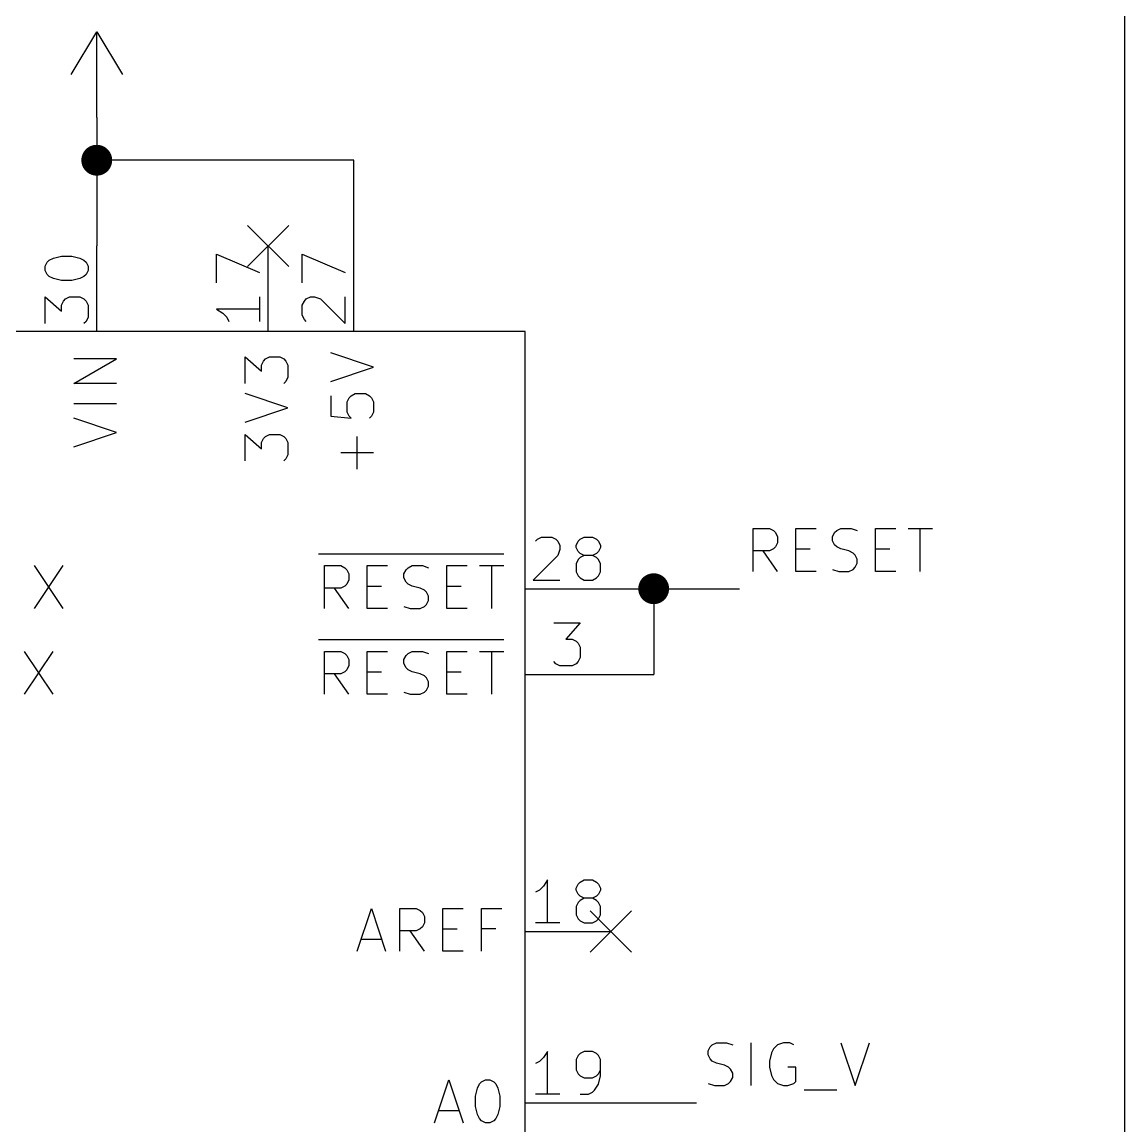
# Model space of a CAD drawing. Extents: x 0.4 to 11.3, y -7.9 to -0.4.
# Drawn here: x 5.363 to 6.65, y -4.227 to -2.939 of the extents above; entities that cross this region are included whole.
import ezdxf

# ---------------------------------------------------------------- set-up
doc = ezdxf.new("R2010")
doc.units = 0
doc.header["$MEASUREMENT"] = 0
for name, color, linetype in [('BLUE2', 5, 'CONTINUOUS'), ('BLUE3', 171, 'CONTINUOUS'), ('CYAN2', 4, 'CONTINUOUS'), ('GRAY1', 251, 'CONTINUOUS'), ('GREEN3', 91, 'CONTINUOUS'), ('LYELLOW', 51, 'CONTINUOUS'), ('RED2', 1, 'CONTINUOUS'), ('RED3', 11, 'CONTINUOUS')]:
    doc.layers.add(name, color=color, linetype=linetype)

msp = doc.modelspace()

# ---------------------------------------------------------------- linework, layer by layer
at = {"layer": 'BLUE2', "linetype": 'CONTINUOUS'}
for p, q in [((5.626, -3.176), (5.674, -3.224)), ((5.674, -3.176), (5.626, -3.224)), ((6.026, -3.976), (6.074, -4.024)), ((6.074, -3.976), (6.026, -4.024))]:
    msp.add_line(p, q, dxfattribs=at)
at = {"layer": 'BLUE3', "linetype": 'CONTINUOUS'}
msp.add_line((6.65, -5.55), (6.65, -2.65), dxfattribs=at)
at = {"layer": 'CYAN2', "linetype": 'CONTINUOUS'}
for p, q in [((5.4231, -3.3605), (5.4731, -3.3319)), ((5.4731, -3.3319), (5.4231, -3.3319)), ((5.4231, -3.3605), (5.4731, -3.3319)), ((5.4731, -3.3319), (5.4231, -3.3319)), ((5.6231, -3.3605), (5.6231, -3.3295)), ((5.6231, -3.3295), (5.6422, -3.3462)), ((5.6231, -3.3605), (5.6231, -3.3295)), ((5.6231, -3.3295), (5.6422, -3.3462)), ((5.6422, -3.339), (5.6446, -3.3343)), ((5.6422, -3.339), (5.6446, -3.3343)), ((5.6446, -3.3343), (5.6469, -3.3319)), ((5.6446, -3.3343), (5.6469, -3.3319)), ((5.6469, -3.3319), (5.6517, -3.3295)), ((5.6469, -3.3319), (5.6517, -3.3295)), ((5.6517, -3.3295), (5.6636, -3.3295)), ((5.6517, -3.3295), (5.6636, -3.3295)), ((5.6636, -3.3295), (5.6684, -3.3319)), ((5.6636, -3.3295), (5.6684, -3.3319)), ((5.6684, -3.3319), (5.6708, -3.3343)), ((5.6684, -3.3319), (5.6708, -3.3343)), ((5.6708, -3.3343), (5.6731, -3.339)), ((5.6708, -3.3343), (5.6731, -3.339)), ((5.7731, -3.3414), (5.7231, -3.3248)), ((5.7731, -3.3414), (5.7231, -3.3248)), ((5.6422, -3.3462), (5.6422, -3.339)), ((5.6422, -3.3462), (5.6422, -3.339)), ((5.6731, -3.339), (5.6731, -3.3533)), ((5.6731, -3.339), (5.6731, -3.3533)), ((5.7231, -3.3581), (5.7731, -3.3414)), ((5.7231, -3.3581), (5.7731, -3.3414)), ((5.4731, -3.3605), (5.4231, -3.3605)), ((5.4731, -3.3605), (5.4231, -3.3605)), ((5.6708, -3.3581), (5.6684, -3.3605)), ((5.6708, -3.3581), (5.6684, -3.3605)), ((5.6731, -3.3533), (5.6708, -3.3581)), ((5.6731, -3.3533), (5.6708, -3.3581)), ((5.6731, -3.389), (5.6231, -3.3724)), ((5.6731, -3.389), (5.6231, -3.3724)), ((5.7231, -3.3748), (5.7231, -3.3986)), ((5.7231, -3.3748), (5.7231, -3.3986)), ((5.7446, -3.3771), (5.7469, -3.3748)), ((5.7446, -3.3771), (5.7469, -3.3748)), ((5.7469, -3.3748), (5.7517, -3.3724)), ((5.7469, -3.3748), (5.7517, -3.3724)), ((5.7517, -3.3724), (5.7636, -3.3724)), ((5.7517, -3.3724), (5.7636, -3.3724)), ((5.7636, -3.3724), (5.7684, -3.3748)), ((5.7636, -3.3724), (5.7684, -3.3748)), ((5.7684, -3.3748), (5.7708, -3.3771)), ((5.7684, -3.3748), (5.7708, -3.3771)), ((5.4731, -3.3843), (5.4231, -3.3843)), ((5.4731, -3.3843), (5.4231, -3.3843)), ((5.7422, -3.3819), (5.7446, -3.3771)), ((5.7422, -3.3819), (5.7446, -3.3771)), ((5.7422, -3.3938), (5.7422, -3.3819)), ((5.7422, -3.3938), (5.7422, -3.3819)), ((5.7708, -3.3771), (5.7731, -3.3819)), ((5.7708, -3.3771), (5.7731, -3.3819)), ((5.7731, -3.3819), (5.7731, -3.3938)), ((5.7731, -3.3819), (5.7731, -3.3938)), ((5.6231, -3.4057), (5.6731, -3.389)), ((5.6231, -3.4057), (5.6731, -3.389)), ((5.7231, -3.3986), (5.7469, -3.4009)), ((5.7231, -3.3986), (5.7469, -3.4009)), ((5.7446, -3.3986), (5.7422, -3.3938)), ((5.7446, -3.3986), (5.7422, -3.3938)), ((5.7469, -3.4009), (5.7446, -3.3986)), ((5.7469, -3.4009), (5.7446, -3.3986)), ((5.7708, -3.3986), (5.7684, -3.4009)), ((5.7708, -3.3986), (5.7684, -3.4009)), ((5.7731, -3.3938), (5.7708, -3.3986)), ((5.7731, -3.3938), (5.7708, -3.3986)), ((5.4731, -3.4176), (5.4231, -3.401)), ((5.4731, -3.4176), (5.4231, -3.401)), ((5.4231, -3.4343), (5.4731, -3.4176)), ((5.4231, -3.4343), (5.4731, -3.4176)), ((5.6231, -3.4509), (5.6231, -3.42)), ((5.6231, -3.42), (5.6422, -3.4367)), ((5.6231, -3.4509), (5.6231, -3.42)), ((5.6231, -3.42), (5.6422, -3.4367)), ((5.6422, -3.4295), (5.6446, -3.4248)), ((5.6422, -3.4295), (5.6446, -3.4248)), ((5.6446, -3.4248), (5.6469, -3.4224)), ((5.6446, -3.4248), (5.6469, -3.4224)), ((5.6469, -3.4224), (5.6517, -3.42)), ((5.6469, -3.4224), (5.6517, -3.42)), ((5.6517, -3.42), (5.6636, -3.42)), ((5.6517, -3.42), (5.6636, -3.42)), ((5.6636, -3.42), (5.6684, -3.4224)), ((5.6636, -3.42), (5.6684, -3.4224)), ((5.6684, -3.4224), (5.6708, -3.4248)), ((5.6684, -3.4224), (5.6708, -3.4248)), ((5.6708, -3.4248), (5.6731, -3.4295)), ((5.6708, -3.4248), (5.6731, -3.4295)), ((5.7541, -3.4605), (5.7541, -3.4224)), ((5.7541, -3.4605), (5.7541, -3.4224)), ((5.6422, -3.4367), (5.6422, -3.4295)), ((5.6422, -3.4367), (5.6422, -3.4295)), ((5.6731, -3.4295), (5.6731, -3.4438)), ((5.6731, -3.4295), (5.6731, -3.4438)), ((5.6708, -3.4486), (5.6684, -3.4509)), ((5.6708, -3.4486), (5.6684, -3.4509)), ((5.6731, -3.4438), (5.6708, -3.4486)), ((5.6731, -3.4438), (5.6708, -3.4486)), ((5.7731, -3.4414), (5.735, -3.4414)), ((5.7731, -3.4414), (5.735, -3.4414)), ((5.7088, -3.5593), (5.925, -3.5593)), ((5.7088, -3.5593), (5.925, -3.5593)), ((5.3771, -3.5731), (5.4105, -3.6231)), ((5.4105, -3.5731), (5.3771, -3.6231)), ((5.3771, -3.5731), (5.4105, -3.6231)), ((5.4105, -3.5731), (5.3771, -3.6231)), ((5.7157, -3.6231), (5.7157, -3.5731)), ((5.7157, -3.5731), (5.7348, -3.5731)), ((5.7157, -3.6231), (5.7157, -3.5731)), ((5.7157, -3.5731), (5.7348, -3.5731)), ((5.7348, -3.5731), (5.7395, -3.5755)), ((5.7348, -3.5731), (5.7395, -3.5755)), ((5.7395, -3.5755), (5.7419, -3.5779)), ((5.7395, -3.5755), (5.7419, -3.5779)), ((5.7419, -3.5779), (5.7443, -3.5827)), ((5.7419, -3.5779), (5.7443, -3.5827)), ((5.7657, -3.6231), (5.7657, -3.5731)), ((5.7657, -3.5731), (5.7895, -3.5731)), ((5.7657, -3.6231), (5.7657, -3.5731)), ((5.7657, -3.5731), (5.7895, -3.5731)), ((5.8086, -3.5827), (5.811, -3.5779)), ((5.8086, -3.5827), (5.811, -3.5779)), ((5.811, -3.5779), (5.8133, -3.5755)), ((5.811, -3.5779), (5.8133, -3.5755)), ((5.8133, -3.5755), (5.8181, -3.5731)), ((5.8133, -3.5755), (5.8181, -3.5731)), ((5.8181, -3.5731), (5.83, -3.5731)), ((5.8181, -3.5731), (5.83, -3.5731)), ((5.83, -3.5731), (5.8371, -3.5755)), ((5.83, -3.5731), (5.8371, -3.5755)), ((5.8586, -3.6231), (5.8586, -3.5731)), ((5.8586, -3.5731), (5.8824, -3.5731)), ((5.8586, -3.6231), (5.8586, -3.5731)), ((5.8586, -3.5731), (5.8824, -3.5731)), ((5.8967, -3.5731), (5.9252, -3.5731)), ((5.8967, -3.5731), (5.9252, -3.5731)), ((5.911, -3.6231), (5.911, -3.5731)), ((5.911, -3.6231), (5.911, -3.5731)), ((5.7443, -3.5898), (5.7419, -3.5946)), ((5.7443, -3.5898), (5.7419, -3.5946)), ((5.7443, -3.5827), (5.7443, -3.5898)), ((5.7443, -3.5827), (5.7443, -3.5898)), ((5.8086, -3.5874), (5.8086, -3.5827)), ((5.8086, -3.5874), (5.8086, -3.5827)), ((5.811, -3.5922), (5.8086, -3.5874)), ((5.811, -3.5922), (5.8086, -3.5874)), ((5.8133, -3.5946), (5.811, -3.5922)), ((5.8133, -3.5946), (5.811, -3.5922)), ((5.7348, -3.5993), (5.7157, -3.5993)), ((5.7348, -3.5993), (5.7157, -3.5993)), ((5.7443, -3.6231), (5.7276, -3.5993)), ((5.7443, -3.6231), (5.7276, -3.5993)), ((5.7395, -3.5969), (5.7348, -3.5993)), ((5.7395, -3.5969), (5.7348, -3.5993)), ((5.7419, -3.5946), (5.7395, -3.5969)), ((5.7419, -3.5946), (5.7395, -3.5969)), ((5.7657, -3.5969), (5.7824, -3.5969)), ((5.7657, -3.5969), (5.7824, -3.5969)), ((5.8181, -3.5969), (5.8133, -3.5946)), ((5.8181, -3.5969), (5.8133, -3.5946)), ((5.8276, -3.5993), (5.8181, -3.5969)), ((5.8276, -3.5993), (5.8181, -3.5969)), ((5.8324, -3.6017), (5.8276, -3.5993)), ((5.8324, -3.6017), (5.8276, -3.5993)), ((5.8348, -3.6041), (5.8324, -3.6017)), ((5.8348, -3.6041), (5.8324, -3.6017)), ((5.8371, -3.6088), (5.8348, -3.6041)), ((5.8371, -3.6088), (5.8348, -3.6041)), ((5.8586, -3.5969), (5.8752, -3.5969)), ((5.8586, -3.5969), (5.8752, -3.5969)), ((5.8324, -3.6208), (5.8348, -3.6184)), ((5.8324, -3.6208), (5.8348, -3.6184)), ((5.8348, -3.6184), (5.8371, -3.6136)), ((5.8348, -3.6184), (5.8371, -3.6136)), ((5.8371, -3.6136), (5.8371, -3.6088)), ((5.8371, -3.6136), (5.8371, -3.6088)), ((5.7895, -3.6231), (5.7657, -3.6231)), ((5.7895, -3.6231), (5.7657, -3.6231)), ((5.8086, -3.6208), (5.8157, -3.6231)), ((5.8086, -3.6208), (5.8157, -3.6231)), ((5.8157, -3.6231), (5.8276, -3.6231)), ((5.8157, -3.6231), (5.8276, -3.6231)), ((5.8276, -3.6231), (5.8324, -3.6208)), ((5.8276, -3.6231), (5.8324, -3.6208)), ((5.8824, -3.6231), (5.8586, -3.6231)), ((5.8824, -3.6231), (5.8586, -3.6231)), ((5.7088, -3.6593), (5.925, -3.6593)), ((5.7088, -3.6593), (5.925, -3.6593)), ((5.3652, -3.6731), (5.3986, -3.7231)), ((5.3986, -3.6731), (5.3652, -3.7231)), ((5.3652, -3.6731), (5.3986, -3.7231)), ((5.3986, -3.6731), (5.3652, -3.7231)), ((5.7157, -3.7231), (5.7157, -3.6731)), ((5.7157, -3.6731), (5.7348, -3.6731)), ((5.7157, -3.7231), (5.7157, -3.6731)), ((5.7157, -3.6731), (5.7348, -3.6731)), ((5.7348, -3.6731), (5.7395, -3.6755)), ((5.7348, -3.6731), (5.7395, -3.6755)), ((5.7395, -3.6755), (5.7419, -3.6779)), ((5.7395, -3.6755), (5.7419, -3.6779)), ((5.7419, -3.6779), (5.7443, -3.6827)), ((5.7419, -3.6779), (5.7443, -3.6827)), ((5.7443, -3.6827), (5.7443, -3.6898)), ((5.7443, -3.6827), (5.7443, -3.6898)), ((5.7657, -3.7231), (5.7657, -3.6731)), ((5.7657, -3.6731), (5.7895, -3.6731)), ((5.7657, -3.7231), (5.7657, -3.6731)), ((5.7657, -3.6731), (5.7895, -3.6731)), ((5.8086, -3.6827), (5.811, -3.6779)), ((5.8086, -3.6827), (5.811, -3.6779)), ((5.8086, -3.6874), (5.8086, -3.6827)), ((5.8086, -3.6874), (5.8086, -3.6827)), ((5.811, -3.6779), (5.8133, -3.6755)), ((5.811, -3.6779), (5.8133, -3.6755)), ((5.8133, -3.6755), (5.8181, -3.6731)), ((5.8133, -3.6755), (5.8181, -3.6731)), ((5.8181, -3.6731), (5.83, -3.6731)), ((5.8181, -3.6731), (5.83, -3.6731)), ((5.83, -3.6731), (5.8371, -3.6755)), ((5.83, -3.6731), (5.8371, -3.6755)), ((5.8586, -3.7231), (5.8586, -3.6731)), ((5.8586, -3.6731), (5.8824, -3.6731)), ((5.8586, -3.7231), (5.8586, -3.6731)), ((5.8586, -3.6731), (5.8824, -3.6731)), ((5.8967, -3.6731), (5.9252, -3.6731)), ((5.8967, -3.6731), (5.9252, -3.6731)), ((5.911, -3.7231), (5.911, -3.6731)), ((5.911, -3.7231), (5.911, -3.6731)), ((5.7419, -3.6946), (5.7395, -3.6969)), ((5.7419, -3.6946), (5.7395, -3.6969)), ((5.7443, -3.6898), (5.7419, -3.6946)), ((5.7443, -3.6898), (5.7419, -3.6946)), ((5.811, -3.6922), (5.8086, -3.6874)), ((5.811, -3.6922), (5.8086, -3.6874)), ((5.8133, -3.6946), (5.811, -3.6922)), ((5.8133, -3.6946), (5.811, -3.6922)), ((5.8181, -3.6969), (5.8133, -3.6946)), ((5.8181, -3.6969), (5.8133, -3.6946)), ((5.7348, -3.6993), (5.7157, -3.6993)), ((5.7348, -3.6993), (5.7157, -3.6993)), ((5.7443, -3.7231), (5.7276, -3.6993)), ((5.7443, -3.7231), (5.7276, -3.6993)), ((5.7395, -3.6969), (5.7348, -3.6993)), ((5.7395, -3.6969), (5.7348, -3.6993)), ((5.7657, -3.6969), (5.7824, -3.6969)), ((5.7657, -3.6969), (5.7824, -3.6969)), ((5.8276, -3.6993), (5.8181, -3.6969)), ((5.8276, -3.6993), (5.8181, -3.6969)), ((5.8324, -3.7017), (5.8276, -3.6993)), ((5.8324, -3.7017), (5.8276, -3.6993)), ((5.8348, -3.7041), (5.8324, -3.7017)), ((5.8348, -3.7041), (5.8324, -3.7017)), ((5.8371, -3.7088), (5.8348, -3.7041)), ((5.8371, -3.7088), (5.8348, -3.7041)), ((5.8371, -3.7136), (5.8371, -3.7088)), ((5.8371, -3.7136), (5.8371, -3.7088)), ((5.8586, -3.6969), (5.8752, -3.6969)), ((5.8586, -3.6969), (5.8752, -3.6969)), ((5.8086, -3.7208), (5.8157, -3.7231)), ((5.8086, -3.7208), (5.8157, -3.7231)), ((5.8276, -3.7231), (5.8324, -3.7208)), ((5.8276, -3.7231), (5.8324, -3.7208)), ((5.8324, -3.7208), (5.8348, -3.7184)), ((5.8324, -3.7208), (5.8348, -3.7184)), ((5.8348, -3.7184), (5.8371, -3.7136)), ((5.8348, -3.7184), (5.8371, -3.7136)), ((5.7895, -3.7231), (5.7657, -3.7231)), ((5.7895, -3.7231), (5.7657, -3.7231)), ((5.8157, -3.7231), (5.8276, -3.7231)), ((5.8157, -3.7231), (5.8276, -3.7231)), ((5.8824, -3.7231), (5.8586, -3.7231)), ((5.8824, -3.7231), (5.8586, -3.7231)), ((5.7538, -4.0231), (5.7705, -3.9731)), ((5.7538, -4.0231), (5.7705, -3.9731)), ((5.7705, -3.9731), (5.7871, -4.0231)), ((5.7705, -3.9731), (5.7871, -4.0231)), ((5.8038, -4.0231), (5.8038, -3.9731)), ((5.8038, -3.9731), (5.8229, -3.9731)), ((5.8038, -4.0231), (5.8038, -3.9731)), ((5.8038, -3.9731), (5.8229, -3.9731)), ((5.8229, -3.9731), (5.8276, -3.9755)), ((5.8229, -3.9731), (5.8276, -3.9755)), ((5.8276, -3.9755), (5.83, -3.9779)), ((5.8276, -3.9755), (5.83, -3.9779)), ((5.83, -3.9779), (5.8324, -3.9827)), ((5.83, -3.9779), (5.8324, -3.9827)), ((5.8538, -4.0231), (5.8538, -3.9731)), ((5.8538, -3.9731), (5.8776, -3.9731)), ((5.8538, -4.0231), (5.8538, -3.9731)), ((5.8538, -3.9731), (5.8776, -3.9731)), ((5.899, -4.0231), (5.899, -3.9731)), ((5.899, -3.9731), (5.9229, -3.9731)), ((5.899, -4.0231), (5.899, -3.9731)), ((5.899, -3.9731), (5.9229, -3.9731)), ((5.8324, -3.9898), (5.83, -3.9946)), ((5.8324, -3.9898), (5.83, -3.9946)), ((5.8324, -3.9827), (5.8324, -3.9898)), ((5.8324, -3.9827), (5.8324, -3.9898)), ((5.8229, -3.9993), (5.8038, -3.9993)), ((5.8229, -3.9993), (5.8038, -3.9993)), ((5.8324, -4.0231), (5.8157, -3.9993)), ((5.8324, -4.0231), (5.8157, -3.9993)), ((5.8276, -3.9969), (5.8229, -3.9993)), ((5.8276, -3.9969), (5.8229, -3.9993)), ((5.83, -3.9946), (5.8276, -3.9969)), ((5.83, -3.9946), (5.8276, -3.9969)), ((5.8538, -3.9969), (5.8705, -3.9969)), ((5.8538, -3.9969), (5.8705, -3.9969)), ((5.9157, -3.9969), (5.899, -3.9969)), ((5.9157, -3.9969), (5.899, -3.9969)), ((5.7586, -4.0088), (5.7824, -4.0088)), ((5.7586, -4.0088), (5.7824, -4.0088)), ((5.8776, -4.0231), (5.8538, -4.0231)), ((5.8776, -4.0231), (5.8538, -4.0231)), ((5.8443, -4.2231), (5.8609, -4.1731)), ((5.8443, -4.2231), (5.8609, -4.1731)), ((5.8609, -4.1731), (5.8776, -4.2231)), ((5.8609, -4.1731), (5.8776, -4.2231)), ((5.899, -4.1755), (5.9038, -4.1731)), ((5.899, -4.1755), (5.9038, -4.1731)), ((5.9038, -4.1731), (5.9086, -4.1731)), ((5.9038, -4.1731), (5.9086, -4.1731)), ((5.9086, -4.1731), (5.9133, -4.1755)), ((5.9086, -4.1731), (5.9133, -4.1755)), ((5.8919, -4.1922), (5.8943, -4.1827)), ((5.8919, -4.1922), (5.8943, -4.1827)), ((5.8943, -4.1827), (5.8967, -4.1779)), ((5.8943, -4.1827), (5.8967, -4.1779)), ((5.8967, -4.1779), (5.899, -4.1755)), ((5.8967, -4.1779), (5.899, -4.1755)), ((5.9133, -4.1755), (5.9157, -4.1779)), ((5.9133, -4.1755), (5.9157, -4.1779)), ((5.9157, -4.1779), (5.9181, -4.1827)), ((5.9157, -4.1779), (5.9181, -4.1827)), ((5.9181, -4.1827), (5.9205, -4.1922)), ((5.9181, -4.1827), (5.9205, -4.1922)), ((5.8919, -4.2041), (5.8919, -4.1922)), ((5.8919, -4.2041), (5.8919, -4.1922)), ((5.9205, -4.1922), (5.9205, -4.2041)), ((5.9205, -4.1922), (5.9205, -4.2041)), ((5.849, -4.2088), (5.8729, -4.2088)), ((5.849, -4.2088), (5.8729, -4.2088)), ((5.8943, -4.2136), (5.8919, -4.2041)), ((5.8943, -4.2136), (5.8919, -4.2041)), ((5.9205, -4.2041), (5.9181, -4.2136)), ((5.9205, -4.2041), (5.9181, -4.2136)), ((5.8967, -4.2184), (5.8943, -4.2136)), ((5.8967, -4.2184), (5.8943, -4.2136)), ((5.899, -4.2208), (5.8967, -4.2184)), ((5.899, -4.2208), (5.8967, -4.2184)), ((5.9038, -4.2231), (5.899, -4.2208)), ((5.9038, -4.2231), (5.899, -4.2208)), ((5.9086, -4.2231), (5.9038, -4.2231)), ((5.9086, -4.2231), (5.9038, -4.2231)), ((5.9133, -4.2208), (5.9086, -4.2231)), ((5.9133, -4.2208), (5.9086, -4.2231)), ((5.9157, -4.2184), (5.9133, -4.2208)), ((5.9157, -4.2184), (5.9133, -4.2208)), ((5.9181, -4.2136), (5.9157, -4.2184)), ((5.9181, -4.2136), (5.9157, -4.2184))]:
    msp.add_line(p, q, dxfattribs=at)
at = {"layer": 'GRAY1', "linetype": 'CONTINUOUS'}
for p, q in [((6.216, -3.5798), (6.216, -3.5298)), ((6.216, -3.5298), (6.2351, -3.5298)), ((6.2351, -3.5298), (6.2398, -3.5322)), ((6.2398, -3.5322), (6.2422, -3.5346)), ((6.2422, -3.5346), (6.2446, -3.5393)), ((6.2446, -3.5393), (6.2446, -3.5465)), ((6.266, -3.5798), (6.266, -3.5298)), ((6.266, -3.5298), (6.2898, -3.5298)), ((6.3089, -3.5393), (6.3112, -3.5346)), ((6.3089, -3.5441), (6.3089, -3.5393)), ((6.3112, -3.5346), (6.3136, -3.5322)), ((6.3136, -3.5322), (6.3184, -3.5298)), ((6.3184, -3.5298), (6.3303, -3.5298)), ((6.3303, -3.5298), (6.3374, -3.5322)), ((6.3589, -3.5798), (6.3589, -3.5298)), ((6.3589, -3.5298), (6.3827, -3.5298)), ((6.397, -3.5298), (6.4255, -3.5298)), ((6.4112, -3.5798), (6.4112, -3.5298)), ((6.2398, -3.5536), (6.2351, -3.556)), ((6.2422, -3.5512), (6.2398, -3.5536)), ((6.2446, -3.5465), (6.2422, -3.5512)), ((6.266, -3.5536), (6.2827, -3.5536)), ((6.3112, -3.5488), (6.3089, -3.5441)), ((6.3136, -3.5512), (6.3112, -3.5488)), ((6.3184, -3.5536), (6.3136, -3.5512)), ((6.3279, -3.556), (6.3184, -3.5536)), ((6.3589, -3.5536), (6.3755, -3.5536)), ((6.2351, -3.556), (6.216, -3.556)), ((6.2446, -3.5798), (6.2279, -3.556)), ((6.3327, -3.5584), (6.3279, -3.556)), ((6.3351, -3.5608), (6.3327, -3.5584)), ((6.3374, -3.5655), (6.3351, -3.5608)), ((6.3374, -3.5703), (6.3374, -3.5655)), ((6.2898, -3.5798), (6.266, -3.5798)), ((6.3089, -3.5774), (6.316, -3.5798)), ((6.316, -3.5798), (6.3279, -3.5798)), ((6.3279, -3.5798), (6.3327, -3.5774)), ((6.3327, -3.5774), (6.3351, -3.575)), ((6.3351, -3.575), (6.3374, -3.5703)), ((6.3827, -3.5798), (6.3589, -3.5798)), ((6.1636, -4.1393), (6.166, -4.1346)), ((6.166, -4.1346), (6.1684, -4.1322)), ((6.1684, -4.1322), (6.1732, -4.1298)), ((6.1732, -4.1298), (6.1851, -4.1298)), ((6.1851, -4.1298), (6.1922, -4.1322)), ((6.2136, -4.1798), (6.2136, -4.1298)), ((6.2446, -4.1322), (6.2398, -4.1369)), ((6.2517, -4.1298), (6.2446, -4.1322)), ((6.2589, -4.1298), (6.2517, -4.1298)), ((6.2636, -4.1322), (6.2589, -4.1298)), ((6.3184, -4.1298), (6.3351, -4.1798)), ((6.3351, -4.1798), (6.3517, -4.1298)), ((6.1636, -4.1441), (6.1636, -4.1393)), ((6.166, -4.1488), (6.1636, -4.1441)), ((6.2374, -4.1417), (6.2351, -4.1512)), ((6.2398, -4.1369), (6.2374, -4.1417)), ((6.1684, -4.1512), (6.166, -4.1488)), ((6.1732, -4.1536), (6.1684, -4.1512)), ((6.1827, -4.156), (6.1732, -4.1536)), ((6.1874, -4.1584), (6.1827, -4.156)), ((6.1898, -4.1608), (6.1874, -4.1584)), ((6.2351, -4.1512), (6.2351, -4.1584)), ((6.2351, -4.1584), (6.2374, -4.1679)), ((6.266, -4.1584), (6.2565, -4.1584)), ((6.266, -4.175), (6.266, -4.1584)), ((6.1922, -4.1655), (6.1898, -4.1608)), ((6.1898, -4.175), (6.1922, -4.1703)), ((6.1922, -4.1703), (6.1922, -4.1655)), ((6.2374, -4.1679), (6.2398, -4.1727)), ((6.2398, -4.1727), (6.2446, -4.1774)), ((6.1636, -4.1774), (6.1708, -4.1798)), ((6.1708, -4.1798), (6.1827, -4.1798)), ((6.1827, -4.1798), (6.1874, -4.1774)), ((6.1874, -4.1774), (6.1898, -4.175)), ((6.2446, -4.1774), (6.2517, -4.1798)), ((6.2517, -4.1798), (6.2565, -4.1798)), ((6.2565, -4.1798), (6.2636, -4.1774)), ((6.2636, -4.1774), (6.266, -4.175)), ((6.2755, -4.1846), (6.3136, -4.1846))]:
    msp.add_line(p, q, dxfattribs=at)
at = {"layer": 'GREEN3', "linetype": 'CONTINUOUS'}
for p, q in [((5.45, -3.05), (5.45, -3.1)), ((5.45, -3.1), (5.45, -3.2)), ((5.75, -3.1), (5.45, -3.1)), ((5.75, -3.2), (5.75, -3.1)), ((6.05, -3.6), (6.1, -3.6)), ((6.1, -3.6), (6.1, -3.7)), ((6.1, -3.6), (6.2, -3.6)), ((6.05, -3.7), (6.1, -3.7)), ((6.05, -4.2), (6.15, -4.2))]:
    msp.add_line(p, q, dxfattribs=at)
at = {"layer": 'GREEN3', "const_width": 0.018}
for points in [[(5.441, -3.1, 1), (5.459, -3.1, 1)], [(6.091, -3.6, 1), (6.109, -3.6, 1)]]:
    msp.add_lwpolyline(points, format="xyb", close=True, dxfattribs=at)
at = {"layer": 'LYELLOW', "linetype": 'CONTINUOUS'}
for p, q in [((5.95, -3.3), (5.15, -3.3)), ((5.95, -5.1), (5.95, -3.3))]:
    msp.add_line(p, q, dxfattribs=at)
at = {"layer": 'RED2', "linetype": 'CONTINUOUS'}
for p, q in [((5.42, -3), (5.45, -2.95)), ((5.45, -3.05), (5.45, -2.95)), ((5.45, -2.95), (5.48, -3)), ((5.45, -3.3), (5.45, -3.2)), ((5.45, -3.3), (5.45, -3.2)), ((5.65, -3.3), (5.65, -3.2)), ((5.65, -3.3), (5.65, -3.2)), ((5.75, -3.3), (5.75, -3.2)), ((5.75, -3.3), (5.75, -3.2)), ((5.95, -3.3), (5.15, -3.3)), ((5.95, -5.1), (5.95, -3.3)), ((5.95, -3.6), (6.05, -3.6)), ((5.95, -3.6), (6.05, -3.6)), ((5.95, -3.7), (6.05, -3.7)), ((5.95, -3.7), (6.05, -3.7)), ((5.95, -4), (6.05, -4)), ((5.95, -4), (6.05, -4)), ((5.95, -4.2), (6.05, -4.2)), ((5.95, -4.2), (6.05, -4.2))]:
    msp.add_line(p, q, dxfattribs=at)
at = {"layer": 'RED3', "linetype": 'CONTINUOUS'}
for p, q in [((5.3899, -3.2238), (5.3923, -3.219)), ((5.3899, -3.2238), (5.3923, -3.219)), ((5.3923, -3.219), (5.3946, -3.2167)), ((5.3923, -3.219), (5.3946, -3.2167)), ((5.3946, -3.2167), (5.3994, -3.2143)), ((5.3946, -3.2167), (5.3994, -3.2143)), ((5.3994, -3.2143), (5.4089, -3.2119)), ((5.3994, -3.2143), (5.4089, -3.2119)), ((5.4089, -3.2119), (5.4208, -3.2119)), ((5.4089, -3.2119), (5.4208, -3.2119)), ((5.4208, -3.2119), (5.4304, -3.2143)), ((5.4208, -3.2119), (5.4304, -3.2143)), ((5.4304, -3.2143), (5.4351, -3.2167)), ((5.4304, -3.2143), (5.4351, -3.2167)), ((5.4351, -3.2167), (5.4375, -3.219)), ((5.4351, -3.2167), (5.4375, -3.219)), ((5.4375, -3.219), (5.4399, -3.2238)), ((5.4375, -3.219), (5.4399, -3.2238)), ((5.5899, -3.2429), (5.5899, -3.2095)), ((5.5899, -3.2095), (5.6399, -3.2309)), ((5.5899, -3.2429), (5.5899, -3.2095)), ((5.5899, -3.2095), (5.6399, -3.2309)), ((5.6899, -3.2429), (5.6899, -3.2095)), ((5.6899, -3.2095), (5.7399, -3.2309)), ((5.6899, -3.2429), (5.6899, -3.2095)), ((5.6899, -3.2095), (5.7399, -3.2309)), ((5.3899, -3.2286), (5.3899, -3.2238)), ((5.3899, -3.2286), (5.3899, -3.2238)), ((5.3923, -3.2333), (5.3899, -3.2286)), ((5.3923, -3.2333), (5.3899, -3.2286)), ((5.4399, -3.2286), (5.4375, -3.2333)), ((5.4399, -3.2286), (5.4375, -3.2333)), ((5.4399, -3.2238), (5.4399, -3.2286)), ((5.4399, -3.2238), (5.4399, -3.2286)), ((5.3946, -3.2357), (5.3923, -3.2333)), ((5.3946, -3.2357), (5.3923, -3.2333)), ((5.3994, -3.2381), (5.3946, -3.2357)), ((5.3994, -3.2381), (5.3946, -3.2357)), ((5.4089, -3.2405), (5.3994, -3.2381)), ((5.4089, -3.2405), (5.3994, -3.2381)), ((5.4208, -3.2405), (5.4089, -3.2405)), ((5.4208, -3.2405), (5.4089, -3.2405)), ((5.4304, -3.2381), (5.4208, -3.2405)), ((5.4304, -3.2381), (5.4208, -3.2405)), ((5.4351, -3.2357), (5.4304, -3.2381)), ((5.4351, -3.2357), (5.4304, -3.2381)), ((5.4375, -3.2333), (5.4351, -3.2357)), ((5.4375, -3.2333), (5.4351, -3.2357)), ((5.3899, -3.2905), (5.3899, -3.2595)), ((5.3899, -3.2595), (5.4089, -3.2762)), ((5.3899, -3.2905), (5.3899, -3.2595)), ((5.3899, -3.2595), (5.4089, -3.2762)), ((5.4089, -3.269), (5.4113, -3.2643)), ((5.4089, -3.269), (5.4113, -3.2643)), ((5.4089, -3.2762), (5.4089, -3.269)), ((5.4089, -3.2762), (5.4089, -3.269)), ((5.4113, -3.2643), (5.4137, -3.2619)), ((5.4113, -3.2643), (5.4137, -3.2619)), ((5.4137, -3.2619), (5.4184, -3.2595)), ((5.4137, -3.2619), (5.4184, -3.2595)), ((5.4184, -3.2595), (5.4304, -3.2595)), ((5.4184, -3.2595), (5.4304, -3.2595)), ((5.4304, -3.2595), (5.4351, -3.2619)), ((5.4304, -3.2595), (5.4351, -3.2619)), ((5.4351, -3.2619), (5.4375, -3.2643)), ((5.4351, -3.2619), (5.4375, -3.2643)), ((5.4375, -3.2643), (5.4399, -3.269)), ((5.4375, -3.2643), (5.4399, -3.269)), ((5.4399, -3.269), (5.4399, -3.2833)), ((5.4399, -3.269), (5.4399, -3.2833)), ((5.6399, -3.2595), (5.6399, -3.2881)), ((5.6399, -3.2595), (5.6399, -3.2881)), ((5.6899, -3.269), (5.6923, -3.2643)), ((5.6899, -3.269), (5.6923, -3.2643)), ((5.6899, -3.2809), (5.6899, -3.269)), ((5.6899, -3.2809), (5.6899, -3.269)), ((5.6923, -3.2643), (5.6946, -3.2619)), ((5.6923, -3.2643), (5.6946, -3.2619)), ((5.6946, -3.2619), (5.6994, -3.2595)), ((5.6946, -3.2619), (5.6994, -3.2595)), ((5.6994, -3.2595), (5.7042, -3.2595)), ((5.6994, -3.2595), (5.7042, -3.2595)), ((5.7042, -3.2595), (5.7113, -3.2619)), ((5.7042, -3.2595), (5.7113, -3.2619)), ((5.7113, -3.2619), (5.7399, -3.2905)), ((5.7113, -3.2619), (5.7399, -3.2905)), ((5.7399, -3.2905), (5.7399, -3.2595)), ((5.7399, -3.2905), (5.7399, -3.2595)), ((5.4399, -3.2833), (5.4375, -3.2881)), ((5.4399, -3.2833), (5.4375, -3.2881)), ((5.6399, -3.2738), (5.5899, -3.2738)), ((5.5899, -3.2738), (5.597, -3.2786)), ((5.6399, -3.2738), (5.5899, -3.2738)), ((5.5899, -3.2738), (5.597, -3.2786)), ((5.597, -3.2786), (5.6018, -3.2833)), ((5.597, -3.2786), (5.6018, -3.2833)), ((5.6018, -3.2833), (5.6042, -3.2881)), ((5.6018, -3.2833), (5.6042, -3.2881)), ((5.6923, -3.2857), (5.6899, -3.2809)), ((5.6923, -3.2857), (5.6899, -3.2809)), ((5.4375, -3.2881), (5.4351, -3.2905)), ((5.4375, -3.2881), (5.4351, -3.2905)), ((5.6946, -3.2881), (5.6923, -3.2857)), ((5.6946, -3.2881), (5.6923, -3.2857)), ((5.9619, -3.5446), (5.9643, -3.5423)), ((5.9619, -3.5446), (5.9643, -3.5423)), ((5.9643, -3.5423), (5.969, -3.5399)), ((5.9643, -3.5423), (5.969, -3.5399)), ((5.969, -3.5399), (5.981, -3.5399)), ((5.969, -3.5399), (5.981, -3.5399)), ((5.981, -3.5399), (5.9857, -3.5423)), ((5.981, -3.5399), (5.9857, -3.5423)), ((5.9857, -3.5423), (5.9881, -3.5446)), ((5.9857, -3.5423), (5.9881, -3.5446)), ((6.0119, -3.5446), (6.0143, -3.5423)), ((6.0119, -3.5446), (6.0143, -3.5423)), ((6.0143, -3.5423), (6.019, -3.5399)), ((6.0143, -3.5423), (6.019, -3.5399)), ((6.019, -3.5399), (6.0286, -3.5399)), ((6.019, -3.5399), (6.0286, -3.5399)), ((6.0286, -3.5399), (6.0333, -3.5423)), ((6.0286, -3.5399), (6.0333, -3.5423)), ((6.0333, -3.5423), (6.0357, -3.5446)), ((6.0333, -3.5423), (6.0357, -3.5446)), ((5.9881, -3.5446), (5.9905, -3.5494)), ((5.9881, -3.5446), (5.9905, -3.5494)), ((5.9905, -3.5542), (5.9881, -3.5613)), ((5.9905, -3.5542), (5.9881, -3.5613)), ((5.9905, -3.5494), (5.9905, -3.5542)), ((5.9905, -3.5494), (5.9905, -3.5542)), ((6.0095, -3.5494), (6.0119, -3.5446)), ((6.0095, -3.5494), (6.0119, -3.5446)), ((6.0095, -3.5518), (6.0095, -3.5494)), ((6.0095, -3.5518), (6.0095, -3.5494)), ((6.0119, -3.5565), (6.0095, -3.5518)), ((6.0119, -3.5565), (6.0095, -3.5518)), ((6.0357, -3.5446), (6.0381, -3.5494)), ((6.0357, -3.5446), (6.0381, -3.5494)), ((6.0381, -3.5518), (6.0357, -3.5565)), ((6.0381, -3.5518), (6.0357, -3.5565)), ((6.0381, -3.5494), (6.0381, -3.5518)), ((6.0381, -3.5494), (6.0381, -3.5518)), ((5.9881, -3.5613), (5.9595, -3.5899)), ((5.9881, -3.5613), (5.9595, -3.5899)), ((6.0119, -3.5661), (6.0095, -3.5708)), ((6.0119, -3.5661), (6.0095, -3.5708)), ((6.0143, -3.5589), (6.0119, -3.5565)), ((6.0143, -3.5589), (6.0119, -3.5565)), ((6.0143, -3.5637), (6.0119, -3.5661)), ((6.0143, -3.5637), (6.0119, -3.5661)), ((6.019, -3.5613), (6.0143, -3.5589)), ((6.019, -3.5613), (6.0143, -3.5589)), ((6.019, -3.5613), (6.0143, -3.5637)), ((6.019, -3.5613), (6.0143, -3.5637)), ((6.0286, -3.5613), (6.019, -3.5613)), ((6.0286, -3.5613), (6.019, -3.5613)), ((6.0333, -3.5589), (6.0286, -3.5613)), ((6.0333, -3.5589), (6.0286, -3.5613)), ((6.0333, -3.5637), (6.0286, -3.5613)), ((6.0333, -3.5637), (6.0286, -3.5613)), ((6.0357, -3.5565), (6.0333, -3.5589)), ((6.0357, -3.5565), (6.0333, -3.5589)), ((6.0357, -3.5661), (6.0333, -3.5637)), ((6.0357, -3.5661), (6.0333, -3.5637)), ((6.0381, -3.5708), (6.0357, -3.5661)), ((6.0381, -3.5708), (6.0357, -3.5661)), ((6.0095, -3.5708), (6.0095, -3.5804)), ((6.0095, -3.5708), (6.0095, -3.5804)), ((6.0095, -3.5804), (6.0119, -3.5851)), ((6.0095, -3.5804), (6.0119, -3.5851)), ((6.0357, -3.5851), (6.0381, -3.5804)), ((6.0357, -3.5851), (6.0381, -3.5804)), ((6.0381, -3.5804), (6.0381, -3.5708)), ((6.0381, -3.5804), (6.0381, -3.5708)), ((5.9595, -3.5899), (5.9905, -3.5899)), ((5.9595, -3.5899), (5.9905, -3.5899)), ((6.0119, -3.5851), (6.0143, -3.5875)), ((6.0119, -3.5851), (6.0143, -3.5875)), ((6.0143, -3.5875), (6.019, -3.5899)), ((6.0143, -3.5875), (6.019, -3.5899)), ((6.019, -3.5899), (6.0286, -3.5899)), ((6.019, -3.5899), (6.0286, -3.5899)), ((6.0286, -3.5899), (6.0333, -3.5875)), ((6.0286, -3.5899), (6.0333, -3.5875)), ((6.0333, -3.5875), (6.0357, -3.5851)), ((6.0333, -3.5875), (6.0357, -3.5851)), ((5.9833, -3.6399), (6.0143, -3.6399)), ((5.9833, -3.6399), (6.0143, -3.6399)), ((6.0143, -3.6399), (5.9976, -3.6589)), ((6.0143, -3.6399), (5.9976, -3.6589)), ((5.9976, -3.6589), (6.0048, -3.6589)), ((5.9976, -3.6589), (6.0048, -3.6589)), ((6.0048, -3.6589), (6.0095, -3.6613)), ((6.0048, -3.6589), (6.0095, -3.6613)), ((6.0095, -3.6613), (6.0119, -3.6637)), ((6.0095, -3.6613), (6.0119, -3.6637)), ((6.0119, -3.6637), (6.0143, -3.6684)), ((6.0119, -3.6637), (6.0143, -3.6684)), ((6.0143, -3.6684), (6.0143, -3.6804)), ((6.0143, -3.6684), (6.0143, -3.6804)), ((6.0143, -3.6804), (6.0119, -3.6851)), ((6.0143, -3.6804), (6.0119, -3.6851)), ((5.9857, -3.6875), (5.9833, -3.6851)), ((5.9857, -3.6875), (5.9833, -3.6851)), ((5.9905, -3.6899), (5.9857, -3.6875)), ((5.9905, -3.6899), (5.9857, -3.6875)), ((6.0048, -3.6899), (5.9905, -3.6899)), ((6.0048, -3.6899), (5.9905, -3.6899)), ((6.0095, -3.6875), (6.0048, -3.6899)), ((6.0095, -3.6875), (6.0048, -3.6899)), ((6.0119, -3.6851), (6.0095, -3.6875)), ((6.0119, -3.6851), (6.0095, -3.6875)), ((5.9762, -3.9399), (5.9714, -3.947)), ((5.9762, -3.9399), (5.9714, -3.947)), ((5.9762, -3.9899), (5.9762, -3.9399)), ((5.9762, -3.9899), (5.9762, -3.9399)), ((6.0143, -3.9423), (6.019, -3.9399)), ((6.0143, -3.9423), (6.019, -3.9399)), ((6.019, -3.9399), (6.0286, -3.9399)), ((6.019, -3.9399), (6.0286, -3.9399)), ((6.0286, -3.9399), (6.0333, -3.9423)), ((6.0286, -3.9399), (6.0333, -3.9423)), ((5.9667, -3.9518), (5.9619, -3.9542)), ((5.9667, -3.9518), (5.9619, -3.9542)), ((5.9714, -3.947), (5.9667, -3.9518)), ((5.9714, -3.947), (5.9667, -3.9518)), ((6.0095, -3.9494), (6.0119, -3.9446)), ((6.0095, -3.9494), (6.0119, -3.9446)), ((6.0095, -3.9518), (6.0095, -3.9494)), ((6.0095, -3.9518), (6.0095, -3.9494)), ((6.0119, -3.9565), (6.0095, -3.9518)), ((6.0119, -3.9565), (6.0095, -3.9518)), ((6.0119, -3.9446), (6.0143, -3.9423)), ((6.0119, -3.9446), (6.0143, -3.9423)), ((6.0333, -3.9423), (6.0357, -3.9446)), ((6.0333, -3.9423), (6.0357, -3.9446)), ((6.0357, -3.9446), (6.0381, -3.9494)), ((6.0357, -3.9446), (6.0381, -3.9494)), ((6.0381, -3.9518), (6.0357, -3.9565)), ((6.0381, -3.9518), (6.0357, -3.9565)), ((6.0381, -3.9494), (6.0381, -3.9518)), ((6.0381, -3.9494), (6.0381, -3.9518)), ((6.0119, -3.9661), (6.0095, -3.9708)), ((6.0119, -3.9661), (6.0095, -3.9708)), ((6.0143, -3.9589), (6.0119, -3.9565)), ((6.0143, -3.9589), (6.0119, -3.9565)), ((6.0143, -3.9637), (6.0119, -3.9661)), ((6.0143, -3.9637), (6.0119, -3.9661)), ((6.019, -3.9613), (6.0143, -3.9589)), ((6.019, -3.9613), (6.0143, -3.9589)), ((6.019, -3.9613), (6.0143, -3.9637)), ((6.019, -3.9613), (6.0143, -3.9637)), ((6.0286, -3.9613), (6.019, -3.9613)), ((6.0286, -3.9613), (6.019, -3.9613)), ((6.0333, -3.9589), (6.0286, -3.9613)), ((6.0333, -3.9589), (6.0286, -3.9613)), ((6.0333, -3.9637), (6.0286, -3.9613)), ((6.0333, -3.9637), (6.0286, -3.9613)), ((6.0357, -3.9565), (6.0333, -3.9589)), ((6.0357, -3.9565), (6.0333, -3.9589)), ((6.0357, -3.9661), (6.0333, -3.9637)), ((6.0357, -3.9661), (6.0333, -3.9637)), ((6.0381, -3.9708), (6.0357, -3.9661)), ((6.0381, -3.9708), (6.0357, -3.9661)), ((6.0095, -3.9708), (6.0095, -3.9804)), ((6.0095, -3.9708), (6.0095, -3.9804)), ((6.0381, -3.9804), (6.0381, -3.9708)), ((6.0381, -3.9804), (6.0381, -3.9708)), ((5.9905, -3.9899), (5.9619, -3.9899)), ((5.9905, -3.9899), (5.9619, -3.9899)), ((6.0095, -3.9804), (6.0119, -3.9851)), ((6.0095, -3.9804), (6.0119, -3.9851)), ((6.0119, -3.9851), (6.0143, -3.9875)), ((6.0119, -3.9851), (6.0143, -3.9875)), ((6.0143, -3.9875), (6.019, -3.9899)), ((6.0143, -3.9875), (6.019, -3.9899)), ((6.019, -3.9899), (6.0286, -3.9899)), ((6.019, -3.9899), (6.0286, -3.9899)), ((6.0286, -3.9899), (6.0333, -3.9875)), ((6.0286, -3.9899), (6.0333, -3.9875)), ((6.0333, -3.9875), (6.0357, -3.9851)), ((6.0333, -3.9875), (6.0357, -3.9851)), ((6.0357, -3.9851), (6.0381, -3.9804)), ((6.0357, -3.9851), (6.0381, -3.9804)), ((5.9714, -4.147), (5.9667, -4.1518)), ((5.9714, -4.147), (5.9667, -4.1518)), ((5.9762, -4.1399), (5.9714, -4.147)), ((5.9762, -4.1399), (5.9714, -4.147)), ((5.9762, -4.1899), (5.9762, -4.1399)), ((5.9762, -4.1899), (5.9762, -4.1399)), ((6.0119, -4.1446), (6.0095, -4.1494)), ((6.0119, -4.1446), (6.0095, -4.1494)), ((6.0143, -4.1423), (6.0119, -4.1446)), ((6.0143, -4.1423), (6.0119, -4.1446)), ((6.019, -4.1399), (6.0143, -4.1423)), ((6.019, -4.1399), (6.0143, -4.1423)), ((6.0286, -4.1399), (6.019, -4.1399)), ((6.0286, -4.1399), (6.019, -4.1399)), ((6.0333, -4.1423), (6.0286, -4.1399)), ((6.0333, -4.1423), (6.0286, -4.1399)), ((6.0357, -4.1446), (6.0333, -4.1423)), ((6.0357, -4.1446), (6.0333, -4.1423)), ((6.0381, -4.1494), (6.0357, -4.1446)), ((6.0381, -4.1494), (6.0357, -4.1446)), ((5.9667, -4.1518), (5.9619, -4.1542)), ((5.9667, -4.1518), (5.9619, -4.1542)), ((6.0095, -4.1494), (6.0095, -4.1613)), ((6.0095, -4.1494), (6.0095, -4.1613)), ((6.0381, -4.1684), (6.0381, -4.1494)), ((6.0381, -4.1684), (6.0381, -4.1494)), ((6.0095, -4.1613), (6.0119, -4.1661)), ((6.0095, -4.1613), (6.0119, -4.1661)), ((6.0119, -4.1661), (6.0143, -4.1684)), ((6.0119, -4.1661), (6.0143, -4.1684)), ((6.0143, -4.1684), (6.019, -4.1708)), ((6.0143, -4.1684), (6.019, -4.1708)), ((6.019, -4.1708), (6.0286, -4.1708)), ((6.019, -4.1708), (6.0286, -4.1708)), ((6.0286, -4.1708), (6.0333, -4.1684)), ((6.0286, -4.1708), (6.0333, -4.1684)), ((6.0333, -4.1684), (6.0357, -4.1661)), ((6.0333, -4.1684), (6.0357, -4.1661)), ((6.0357, -4.1661), (6.0381, -4.1613)), ((6.0357, -4.1661), (6.0381, -4.1613)), ((6.0357, -4.178), (6.0381, -4.1684)), ((6.0357, -4.178), (6.0381, -4.1684)), ((6.0286, -4.1875), (6.0309, -4.1851)), ((6.0286, -4.1875), (6.0309, -4.1851)), ((6.0309, -4.1851), (6.0357, -4.178)), ((6.0309, -4.1851), (6.0357, -4.178)), ((5.9905, -4.1899), (5.9619, -4.1899)), ((5.9905, -4.1899), (5.9619, -4.1899)), ((6.0143, -4.1899), (6.0238, -4.1899)), ((6.0143, -4.1899), (6.0238, -4.1899)), ((6.0238, -4.1899), (6.0286, -4.1875)), ((6.0238, -4.1899), (6.0286, -4.1875))]:
    msp.add_line(p, q, dxfattribs=at)

doc.saveas('drawing.dxf')
